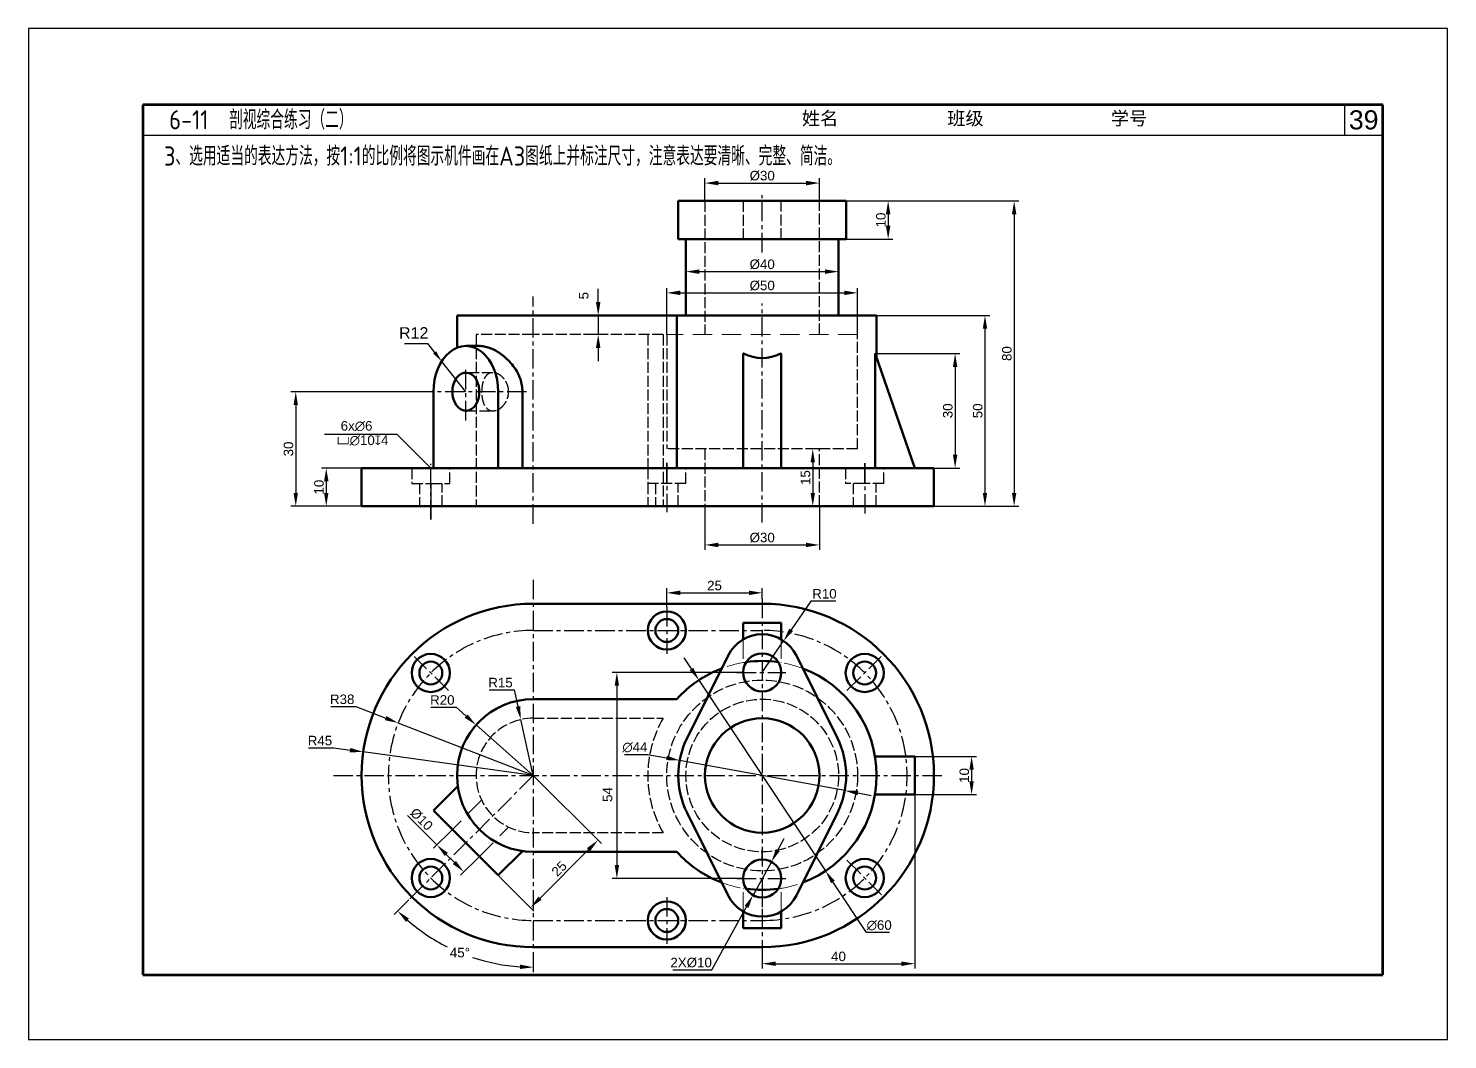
# Model space of a CAD drawing. Header units: millimetres. Extents: x 1492 to 3123, y 858 to 2069.
# Drawn here: x 1499 to 1871, y 872.5 to 1137.5 of the extents above; entities that cross this region are included whole.
import ezdxf

# ---------------------------------------------------------------- set-up
doc = ezdxf.new("R2010")
doc.units = ezdxf.units.MM
doc.header["$LTSCALE"] = 0.8
for name, pattern in [('ACAD_ISO02W100', [15, 12, -3]), ('CENTER', [50.8, 31.75, -6.35, 6.35, -6.35]), ('HIDDEN', [9.525, 6.35, -3.175])]:
    doc.linetypes.add(name, pattern=pattern)
for name, color, linetype in [('3中心线层', 1, 'CENTER'), ('4虚线层', 6, 'ACAD_ISO02W100'), ('中心线', 7, 'CENTER'), ('尺寸标注', 250, 'Continuous'), ('文字', 7, 'Continuous'), ('细实线', 7, 'Continuous')]:
    doc.layers.add(name, color=color, linetype=linetype)
doc.layers.add('粗实线', color=7, linetype='Continuous', lineweight=53)
doc.layers.add('轮廓线', color=7, linetype='Continuous', lineweight=50)
doc.styles.get("Standard").update_dxf_attribs({"font": 'ARIAL.TTF'})
doc.styles.add('样式 1', font='ARIAL.TTF', dxfattribs={"height": 5})
doc.styles.add('汉字', font='gbenor.shx', dxfattribs={"height": 5, "bigfont": 'gbcbig.shx'})
doc.dimstyles.new('ISO-25$0', dxfattribs={"dimtxt": 2.5, "dimasz": 3.5, "dimexe": 1.25, "dimexo": 0, "dimtad": 1, "dimtxsty": 'Standard', "dimcen": 0, "dimadec": 0, "dimazin": 0, "dimtfac": 1, "dimtmove": 1, "dimatfit": 3, "dimfxl": 0, "dimarcsym": 0})
doc.dimstyles.new('ISO-25$2', dxfattribs={"dimtxt": 2.5, "dimasz": 3.5, "dimexe": 1.25, "dimexo": 0, "dimgap": 0.624, "dimtad": 0, "dimtih": 1, "dimtoh": 1, "dimdsep": 46, "dimtxsty": 'Standard', "dimcen": 0, "dimclrd": 256, "dimclre": 256, "dimclrt": 256, "dimadec": 0, "dimazin": 0, "dimtfac": 1, "dimtmove": 1, "dimatfit": 2, "dimfxl": 0, "dimlwd": -1, "dimlwe": -1, "dimarcsym": 0})
doc.dimstyles.new('ISO-25$3', dxfattribs={"dimtxt": 2.5, "dimasz": 3.5, "dimexe": 1.25, "dimexo": 0, "dimgap": 0.624, "dimtad": 1, "dimtoh": 1, "dimtxsty": 'Standard', "dimcen": 0, "dimclrd": 256, "dimclre": 256, "dimclrt": 256, "dimadec": 0, "dimazin": 0, "dimtfac": 1, "dimtmove": 1, "dimatfit": 0, "dimfxl": 0, "dimlwd": -1, "dimlwe": -1, "dimarcsym": 0})
doc.dimstyles.new('ISO-25$4', dxfattribs={"dimtxt": 2.5, "dimasz": 3.5, "dimexe": 1.25, "dimexo": 0, "dimgap": 0.624, "dimtad": 1, "dimtoh": 1, "dimtxsty": 'Standard', "dimcen": 0, "dimclrd": 256, "dimclre": 256, "dimclrt": 256, "dimadec": 0, "dimazin": 0, "dimtfac": 1, "dimtmove": 1, "dimatfit": 3, "dimfxl": 0, "dimlwd": -1, "dimlwe": -1, "dimarcsym": 0})

# ---------------------------------------------------------------- blocks, each defined once
blk = doc.blocks.new('*D107')
at = {"layer": 'Defpoints', "color": 0}
for p in [(1731.31, 946.75), (1731.31, 936.75), (1746.19, 936.75)]:
    blk.add_point(p, dxfattribs=at)
at = {"layer": '尺寸标注', "color": 0, "lineweight": -2}
for p, q in [((1731.31, 946.75), (1747.44, 946.75)), ((1746.19, 943.25), (1746.19, 940.25)), ((1731.31, 936.75), (1747.44, 936.75))]:
    blk.add_line(p, q, dxfattribs=at)
at = {"layer": '尺寸标注', "color": 0}
for points in [[(1745.61, 943.25), (1746.77, 943.25), (1746.19, 946.75)], [(1745.61, 940.25), (1746.77, 940.25), (1746.19, 936.75)]]:
    blk.add_solid(points, dxfattribs=at)
at = {"layer": '尺寸标注', "color": 0, "insert": (1744.29, 941.75), "char_height": 2.5, "attachment_point": 5, "rotation": 90}
blk.add_mtext('10', dxfattribs=at)
blk = doc.blocks.new('*D94')
at = {"layer": 'Defpoints', "color": 0}
for p in [(1731.31, 936.75), (1691.31, 894.89), (1731.31, 892.42)]:
    blk.add_point(p, dxfattribs=at)
at = {"layer": '尺寸标注', "color": 0, "lineweight": -2}
for p, q in [((1731.31, 936.75), (1731.31, 891.17)), ((1691.31, 894.89), (1691.31, 891.17)), ((1694.81, 892.42), (1727.81, 892.42))]:
    blk.add_line(p, q, dxfattribs=at)
at = {"layer": '尺寸标注', "color": 0}
for points in [[(1694.81, 893), (1694.81, 891.84), (1691.31, 892.42)], [(1727.81, 893), (1727.81, 891.84), (1731.31, 892.42)]]:
    blk.add_solid(points, dxfattribs=at)
at = {"layer": '尺寸标注', "color": 0, "insert": (1711.31, 894.32), "char_height": 2.5, "attachment_point": 5}
blk.add_mtext('40', dxfattribs=at)
blk = doc.blocks.new('*D108')
at = {"layer": 'Defpoints', "color": 0}
for p in [(1691.31, 989.61), (1666.31, 985.86), (1691.31, 988.04)]:
    blk.add_point(p, dxfattribs=at)
at = {"layer": '尺寸标注', "color": 0, "lineweight": -2}
for p, q in [((1666.31, 985.86), (1666.31, 990.86)), ((1669.81, 989.61), (1687.81, 989.61)), ((1691.31, 988.04), (1691.31, 990.86))]:
    blk.add_line(p, q, dxfattribs=at)
at = {"layer": '尺寸标注', "color": 0}
for points in [[(1669.81, 990.2), (1669.81, 989.03), (1666.31, 989.61)], [(1687.81, 990.2), (1687.81, 989.03), (1691.31, 989.61)]]:
    blk.add_solid(points, dxfattribs=at)
at = {"layer": '尺寸标注', "color": 0, "insert": (1678.81, 991.51), "char_height": 2.5, "attachment_point": 5}
blk.add_mtext('25', dxfattribs=at)
blk = doc.blocks.new('*D109')
at = {"layer": 'Defpoints', "color": 0}
for p in [(1686.31, 968.75), (1653.22, 914.75), (1686.31, 914.75)]:
    blk.add_point(p, dxfattribs=at)
at = {"layer": '尺寸标注', "color": 0, "lineweight": -2}
for p, q in [((1686.31, 968.75), (1651.97, 968.75)), ((1653.22, 965.25), (1653.22, 918.25)), ((1686.31, 914.75), (1651.97, 914.75))]:
    blk.add_line(p, q, dxfattribs=at)
at = {"layer": '尺寸标注', "color": 0}
for points in [[(1652.64, 965.25), (1653.8, 965.25), (1653.22, 968.75)], [(1652.64, 918.25), (1653.8, 918.25), (1653.22, 914.75)]]:
    blk.add_solid(points, dxfattribs=at)
at = {"layer": '尺寸标注', "color": 0, "insert": (1650.79, 936.75), "char_height": 2.5, "attachment_point": 5, "rotation": 90}
blk.add_mtext('54', dxfattribs=at)
blk = doc.blocks.new('*D110')
at = {"layer": 'Defpoints', "color": 0}
for p in [(1631.31, 941.75), (1613.64, 924.07), (1630.59, 907.11)]:
    blk.add_point(p, dxfattribs=at)
at = {"layer": '尺寸标注', "color": 0, "lineweight": -2}
for p, q in [((1631.31, 941.75), (1649.16, 923.91)), ((1613.64, 924.07), (1631.48, 906.23)), ((1645.8, 922.32), (1633.07, 909.59))]:
    blk.add_line(p, q, dxfattribs=at)
at = {"layer": '尺寸标注', "color": 0}
for points in [[(1645.38, 922.73), (1646.21, 921.91), (1648.27, 924.79)], [(1632.66, 910), (1633.48, 909.18), (1630.59, 907.11)]]:
    blk.add_solid(points, dxfattribs=at)
at = {"layer": '尺寸标注', "color": 0, "insert": (1638.09, 917.3), "char_height": 2.5, "attachment_point": 5, "rotation": 45}
blk.add_mtext('25', dxfattribs=at)
blk = doc.blocks.new('*D111')
at = {"layer": 'Defpoints', "color": 0}
for p in [(1610.1, 927.61), (1617.17, 920.54), (1613.11, 916.47)]:
    blk.add_point(p, dxfattribs=at)
at = {"layer": '尺寸标注', "color": 0, "lineweight": -2}
for p, q in [((1598.31, 931.27), (1606.04, 923.54)), ((1610.1, 927.61), (1605.15, 922.66)), ((1608.51, 921.07), (1610.63, 918.95)), ((1617.17, 920.54), (1612.22, 915.59))]:
    blk.add_line(p, q, dxfattribs=at)
at = {"layer": '尺寸标注', "color": 0}
for points in [[(1608.92, 921.48), (1608.1, 920.66), (1606.04, 923.54)], [(1611.04, 919.36), (1610.22, 918.54), (1613.11, 916.47)]]:
    blk.add_solid(points, dxfattribs=at)
at = {"layer": '尺寸标注', "color": 0, "insert": (1602, 930.27), "char_height": 2.5, "attachment_point": 5, "rotation": 315}
blk.add_mtext('%%c10', dxfattribs=at)
blk = doc.blocks.new('*D112')
at = {"layer": 'Defpoints', "color": 0}
for p in [(1628.06, 956.39), (1631.31, 941.75)]:
    blk.add_point(p, dxfattribs=at)
at = {"layer": '尺寸标注'}
for p, q in [((1619.72, 964.17), (1626.33, 964.17)), ((1626.33, 964.17), (1627.3, 959.81)), ((1631.31, 941.75), (1628.06, 956.39))]:
    blk.add_line(p, q, dxfattribs=at)
blk.add_solid([(1627.87, 959.94), (1626.73, 959.68), (1628.06, 956.39)], dxfattribs=at)
at = {"layer": '尺寸标注', "insert": (1622.71, 966.07), "char_height": 2.5, "attachment_point": 5}
blk.add_mtext('R15', dxfattribs=at)
blk = doc.blocks.new('*D113')
at = {"layer": 'Defpoints', "color": 0}
for p in [(1616.32, 954.99), (1631.31, 941.75)]:
    blk.add_point(p, dxfattribs=at)
at = {"layer": '尺寸标注'}
for p, q in [((1604.49, 959.62), (1611.08, 959.62)), ((1611.08, 959.62), (1613.7, 957.31)), ((1631.31, 941.75), (1616.32, 954.99))]:
    blk.add_line(p, q, dxfattribs=at)
blk.add_solid([(1614.09, 957.74), (1613.31, 956.87), (1616.32, 954.99)], dxfattribs=at)
at = {"layer": '尺寸标注', "insert": (1607.47, 961.52), "char_height": 2.5, "attachment_point": 5}
blk.add_mtext('R20', dxfattribs=at)
blk = doc.blocks.new('*D114')
at = {"layer": 'Defpoints', "color": 0}
for p in [(1595.89, 955.5), (1631.31, 941.75)]:
    blk.add_point(p, dxfattribs=at)
at = {"layer": '尺寸标注'}
for p, q in [((1578.23, 959.8), (1584.83, 959.8)), ((1584.83, 959.8), (1592.63, 956.77)), ((1631.31, 941.75), (1595.89, 955.5))]:
    blk.add_line(p, q, dxfattribs=at)
blk.add_solid([(1592.84, 957.32), (1592.42, 956.23), (1595.89, 955.5)], dxfattribs=at)
at = {"layer": '尺寸标注', "insert": (1581.22, 961.7), "char_height": 2.5, "attachment_point": 5}
blk.add_mtext('R38', dxfattribs=at)
blk = doc.blocks.new('*D115')
at = {"layer": 'Defpoints', "color": 0}
for p in [(1586.74, 947.91), (1631.31, 941.75)]:
    blk.add_point(p, dxfattribs=at)
at = {"layer": '尺寸标注'}
for p, q in [((1572.41, 948.98), (1579.02, 948.98)), ((1579.02, 948.98), (1583.27, 948.39)), ((1631.31, 941.75), (1586.74, 947.91))]:
    blk.add_line(p, q, dxfattribs=at)
blk.add_solid([(1583.35, 948.97), (1583.19, 947.81), (1586.74, 947.91)], dxfattribs=at)
at = {"layer": '尺寸标注', "insert": (1575.4, 950.87), "char_height": 2.5, "attachment_point": 5}
blk.add_mtext('R45', dxfattribs=at)
blk = doc.blocks.new('*D116')
at = {"layer": 'Defpoints', "color": 0}
for p in [(1693.73, 919.13), (1688.9, 910.37)]:
    blk.add_point(p, dxfattribs=at)
at = {"layer": '尺寸标注'}
for p, q in [((1695.41, 922.2), (1697.1, 925.26)), ((1693.73, 919.13), (1688.9, 910.37)), ((1678.12, 890.79), (1687.21, 907.31)), ((1667.86, 890.79), (1678.12, 890.79))]:
    blk.add_line(p, q, dxfattribs=at)
for points in [[(1694.9, 922.48), (1695.92, 921.92), (1693.73, 919.13)], [(1686.7, 907.59), (1687.72, 907.02), (1688.9, 910.37)]]:
    blk.add_solid(points, dxfattribs=at)
at = {"layer": '尺寸标注', "insert": (1672.68, 892.69), "char_height": 2.5, "attachment_point": 5}
blk.add_mtext('2X%%c10', dxfattribs=at)
blk = doc.blocks.new('*D95')
at = {"layer": 'Defpoints', "color": 0}
for p in [(1696.93, 977.02), (1691.31, 968.75)]:
    blk.add_point(p, dxfattribs=at)
at = {"layer": '尺寸标注'}
for p, q in [((1704.02, 987.45), (1698.9, 979.92)), ((1710.6, 987.45), (1704.02, 987.45)), ((1691.31, 968.75), (1696.93, 977.02))]:
    blk.add_line(p, q, dxfattribs=at)
blk.add_solid([(1698.42, 980.25), (1699.38, 979.59), (1696.93, 977.02)], dxfattribs=at)
at = {"layer": '尺寸标注', "insert": (1707.62, 989.35), "char_height": 2.5, "attachment_point": 5}
blk.add_mtext('R10', dxfattribs=at)
blk = doc.blocks.new('*D117')
at = {"layer": 'Defpoints', "color": 0}
for p in [(1586.31, 1022.31), (1577.04, 1012.31), (1586.31, 1012.31)]:
    blk.add_point(p, dxfattribs=at)
at = {"layer": '尺寸标注', "color": 0, "lineweight": -2}
for p, q in [((1586.31, 1022.31), (1575.79, 1022.31)), ((1577.04, 1018.81), (1577.04, 1015.81)), ((1586.31, 1012.31), (1575.79, 1012.31))]:
    blk.add_line(p, q, dxfattribs=at)
at = {"layer": '尺寸标注', "color": 0}
for points in [[(1576.46, 1018.81), (1577.63, 1018.81), (1577.04, 1022.31)], [(1576.46, 1015.81), (1577.63, 1015.81), (1577.04, 1012.31)]]:
    blk.add_solid(points, dxfattribs=at)
at = {"layer": '尺寸标注', "color": 0, "insert": (1575.14, 1017.31), "char_height": 2.5, "attachment_point": 5, "rotation": 90}
blk.add_mtext('10', dxfattribs=at)
blk = doc.blocks.new('*D91')
at = {"layer": 'Defpoints', "color": 0}
for p in [(1602.78, 1042.31), (1569.05, 1012.31), (1613.64, 1012.31)]:
    blk.add_point(p, dxfattribs=at)
at = {"layer": '尺寸标注', "color": 0, "lineweight": -2}
for p, q in [((1602.78, 1042.31), (1567.8, 1042.31)), ((1569.05, 1038.81), (1569.05, 1015.81)), ((1613.64, 1012.31), (1567.8, 1012.31))]:
    blk.add_line(p, q, dxfattribs=at)
at = {"layer": '尺寸标注', "color": 0}
for points in [[(1568.46, 1038.81), (1569.63, 1038.81), (1569.05, 1042.31)], [(1568.46, 1015.81), (1569.63, 1015.81), (1569.05, 1012.31)]]:
    blk.add_solid(points, dxfattribs=at)
at = {"layer": '尺寸标注', "color": 0, "insert": (1567.14, 1027.31), "char_height": 2.5, "attachment_point": 5, "rotation": 90}
blk.add_mtext('30', dxfattribs=at)
blk = doc.blocks.new('*D96')
at = {"layer": 'Defpoints', "color": 0}
for p in [(1650.13, 1062.31), (1648.32, 1057.31), (1650.13, 1057.31)]:
    blk.add_point(p, dxfattribs=at)
at = {"layer": '尺寸标注', "color": 0, "lineweight": -2}
for p, q in [((1648.32, 1065.81), (1648.32, 1069.31)), ((1650.13, 1062.31), (1647.07, 1062.31)), ((1648.32, 1062.31), (1648.32, 1057.31)), ((1650.13, 1057.31), (1647.07, 1057.31)), ((1648.32, 1053.81), (1648.32, 1050.31))]:
    blk.add_line(p, q, dxfattribs=at)
at = {"layer": '尺寸标注', "color": 0}
for points in [[(1647.74, 1065.81), (1648.91, 1065.81), (1648.32, 1062.31)], [(1647.74, 1053.81), (1648.91, 1053.81), (1648.32, 1057.31)]]:
    blk.add_solid(points, dxfattribs=at)
at = {"layer": '尺寸标注', "color": 0, "insert": (1644.53, 1067.48), "char_height": 2.5, "attachment_point": 5, "rotation": 90}
blk.add_mtext('5', dxfattribs=at)
blk = doc.blocks.new('*D97')
at = {"layer": 'Defpoints', "color": 0}
for p in [(1706.31, 1096.99), (1676.31, 1092.31), (1706.31, 1092.31)]:
    blk.add_point(p, dxfattribs=at)
at = {"layer": '尺寸标注', "color": 0, "lineweight": -2}
for p, q in [((1676.31, 1092.31), (1676.31, 1098.24)), ((1706.31, 1092.31), (1706.31, 1098.24)), ((1679.81, 1096.99), (1702.81, 1096.99))]:
    blk.add_line(p, q, dxfattribs=at)
at = {"layer": '尺寸标注', "color": 0}
for points in [[(1679.81, 1097.58), (1679.81, 1096.41), (1676.31, 1096.99)], [(1702.81, 1097.58), (1702.81, 1096.41), (1706.31, 1096.99)]]:
    blk.add_solid(points, dxfattribs=at)
at = {"layer": '尺寸标注', "color": 0, "insert": (1691.31, 1098.9), "char_height": 2.5, "attachment_point": 5}
blk.add_mtext('%%c30', dxfattribs=at)
blk = doc.blocks.new('*D98')
at = {"layer": 'Defpoints', "color": 0}
for p in [(1713.31, 1092.31), (1713.31, 1082.31), (1724.32, 1082.31)]:
    blk.add_point(p, dxfattribs=at)
at = {"layer": '尺寸标注', "color": 0, "lineweight": -2}
for p, q in [((1713.31, 1092.31), (1725.57, 1092.31)), ((1724.32, 1088.81), (1724.32, 1085.81)), ((1713.31, 1082.31), (1725.57, 1082.31))]:
    blk.add_line(p, q, dxfattribs=at)
at = {"layer": '尺寸标注', "color": 0}
for points in [[(1723.74, 1088.81), (1724.91, 1088.81), (1724.32, 1092.31)], [(1723.74, 1085.81), (1724.91, 1085.81), (1724.32, 1082.31)]]:
    blk.add_solid(points, dxfattribs=at)
at = {"layer": '尺寸标注', "color": 0, "insert": (1722.42, 1087.31), "char_height": 2.5, "attachment_point": 5, "rotation": 90}
blk.add_mtext('10', dxfattribs=at)
blk = doc.blocks.new('*D99')
at = {"layer": 'Defpoints', "color": 0}
for p in [(1721.31, 1062.31), (1736.31, 1012.31), (1749.7, 1012.31)]:
    blk.add_point(p, dxfattribs=at)
at = {"layer": '尺寸标注', "color": 0, "lineweight": -2}
for p, q in [((1721.31, 1062.31), (1750.95, 1062.31)), ((1749.7, 1058.81), (1749.7, 1015.81)), ((1736.31, 1012.31), (1750.95, 1012.31))]:
    blk.add_line(p, q, dxfattribs=at)
at = {"layer": '尺寸标注', "color": 0}
for points in [[(1749.12, 1058.81), (1750.29, 1058.81), (1749.7, 1062.31)], [(1749.12, 1015.81), (1750.29, 1015.81), (1749.7, 1012.31)]]:
    blk.add_solid(points, dxfattribs=at)
at = {"layer": '尺寸标注', "color": 0, "insert": (1747.8, 1037.31), "char_height": 2.5, "attachment_point": 5, "rotation": 90}
blk.add_mtext('50', dxfattribs=at)
blk = doc.blocks.new('*D100')
at = {"layer": 'Defpoints', "color": 0}
for p in [(1720.91, 1052.31), (1720.91, 1022.31), (1741.88, 1022.31)]:
    blk.add_point(p, dxfattribs=at)
at = {"layer": '尺寸标注', "color": 0, "lineweight": -2}
for p, q in [((1720.91, 1052.31), (1743.13, 1052.31)), ((1741.88, 1048.81), (1741.88, 1025.81)), ((1720.91, 1022.31), (1743.13, 1022.31))]:
    blk.add_line(p, q, dxfattribs=at)
at = {"layer": '尺寸标注', "color": 0}
for points in [[(1741.29, 1048.81), (1742.46, 1048.81), (1741.88, 1052.31)], [(1741.29, 1025.81), (1742.46, 1025.81), (1741.88, 1022.31)]]:
    blk.add_solid(points, dxfattribs=at)
at = {"layer": '尺寸标注', "color": 0, "insert": (1739.97, 1037.31), "char_height": 2.5, "attachment_point": 5, "rotation": 90}
blk.add_mtext('30', dxfattribs=at)
blk = doc.blocks.new('*D92')
at = {"layer": 'Defpoints', "color": 0}
for p in [(1713.31, 1092.31), (1736.31, 1012.31), (1757.35, 1012.31)]:
    blk.add_point(p, dxfattribs=at)
at = {"layer": '尺寸标注', "color": 0, "lineweight": -2}
for p, q in [((1713.31, 1092.31), (1758.6, 1092.31)), ((1757.35, 1088.81), (1757.35, 1015.81)), ((1736.31, 1012.31), (1758.6, 1012.31))]:
    blk.add_line(p, q, dxfattribs=at)
at = {"layer": '尺寸标注', "color": 0}
for points in [[(1756.77, 1088.81), (1757.93, 1088.81), (1757.35, 1092.31)], [(1756.77, 1015.81), (1757.93, 1015.81), (1757.35, 1012.31)]]:
    blk.add_solid(points, dxfattribs=at)
at = {"layer": '尺寸标注', "color": 0, "insert": (1755.45, 1052.31), "char_height": 2.5, "attachment_point": 5, "rotation": 90}
blk.add_mtext('80', dxfattribs=at)
blk = doc.blocks.new('*D93')
at = {"layer": 'Defpoints', "color": 0}
for p in [(1671.31, 1076.2), (1711.31, 1076.2), (1711.31, 1073.78)]:
    blk.add_point(p, dxfattribs=at)
at = {"layer": '尺寸标注', "color": 0, "lineweight": -2}
for p, q in [((1671.31, 1076.2), (1671.31, 1072.53)), ((1711.31, 1076.2), (1711.31, 1072.53)), ((1674.81, 1073.78), (1707.81, 1073.78))]:
    blk.add_line(p, q, dxfattribs=at)
at = {"layer": '尺寸标注', "color": 0}
for points in [[(1674.81, 1074.37), (1674.81, 1073.2), (1671.31, 1073.78)], [(1707.81, 1074.37), (1707.81, 1073.2), (1711.31, 1073.78)]]:
    blk.add_solid(points, dxfattribs=at)
at = {"layer": '尺寸标注', "color": 0, "insert": (1691.31, 1075.68), "char_height": 2.5, "attachment_point": 5}
blk.add_mtext('%%c40', dxfattribs=at)
blk = doc.blocks.new('*D101')
at = {"layer": 'Defpoints', "color": 0}
for p in [(1716.31, 1068.22), (1666.31, 1057.31), (1716.31, 1057.31)]:
    blk.add_point(p, dxfattribs=at)
at = {"layer": '尺寸标注', "color": 0, "lineweight": -2}
for p, q in [((1666.31, 1057.31), (1666.31, 1069.47)), ((1669.81, 1068.22), (1712.81, 1068.22)), ((1716.31, 1057.31), (1716.31, 1069.47))]:
    blk.add_line(p, q, dxfattribs=at)
at = {"layer": '尺寸标注', "color": 0}
for points in [[(1669.81, 1068.8), (1669.81, 1067.64), (1666.31, 1068.22)], [(1712.81, 1068.8), (1712.81, 1067.64), (1716.31, 1068.22)]]:
    blk.add_solid(points, dxfattribs=at)
at = {"layer": '尺寸标注', "color": 0, "insert": (1691.31, 1070.12), "char_height": 2.5, "attachment_point": 5}
blk.add_mtext('%%c50', dxfattribs=at)
blk = doc.blocks.new('*D102')
at = {"layer": 'Defpoints', "color": 0}
for p in [(1676.31, 1012.31), (1706.31, 1012.31), (1706.31, 1002.16)]:
    blk.add_point(p, dxfattribs=at)
at = {"layer": '尺寸标注', "color": 0, "lineweight": -2}
for p, q in [((1676.31, 1012.31), (1676.31, 1000.91)), ((1706.31, 1012.31), (1706.31, 1000.91)), ((1679.81, 1002.16), (1702.81, 1002.16))]:
    blk.add_line(p, q, dxfattribs=at)
at = {"layer": '尺寸标注', "color": 0}
for points in [[(1679.81, 1002.74), (1679.81, 1001.58), (1676.31, 1002.16)], [(1702.81, 1002.74), (1702.81, 1001.58), (1706.31, 1002.16)]]:
    blk.add_solid(points, dxfattribs=at)
at = {"layer": '尺寸标注', "color": 0, "insert": (1691.31, 1004.06), "char_height": 2.5, "attachment_point": 5}
blk.add_mtext('%%c30', dxfattribs=at)
blk = doc.blocks.new('*D103')
at = {"layer": 'Defpoints', "color": 0}
for p in [(1706.31, 1027.31), (1704.56, 1012.31), (1706.31, 1012.31)]:
    blk.add_point(p, dxfattribs=at)
at = {"layer": '尺寸标注', "color": 0, "lineweight": -2}
for p, q in [((1706.31, 1027.31), (1703.31, 1027.31)), ((1704.56, 1023.81), (1704.56, 1015.81)), ((1706.31, 1012.31), (1703.31, 1012.31))]:
    blk.add_line(p, q, dxfattribs=at)
at = {"layer": '尺寸标注', "color": 0}
for points in [[(1703.98, 1023.81), (1705.14, 1023.81), (1704.56, 1027.31)], [(1703.98, 1015.81), (1705.14, 1015.81), (1704.56, 1012.31)]]:
    blk.add_solid(points, dxfattribs=at)
at = {"layer": '尺寸标注', "color": 0, "insert": (1702.66, 1019.81), "char_height": 2.5, "attachment_point": 5, "rotation": 90}
blk.add_mtext('15', dxfattribs=at)
blk = doc.blocks.new('*D104')
at = {"layer": 'Defpoints', "color": 0}
for p in [(1669.67, 945.71), (1712.95, 937.79)]:
    blk.add_point(p, dxfattribs=at)
at = {"layer": '尺寸标注'}
for p, q in [((1655.25, 947.25), (1661.27, 947.25)), ((1661.27, 947.25), (1666.23, 946.34)), ((1712.95, 937.79), (1669.67, 945.71)), ((1716.4, 937.16), (1719.84, 936.53))]:
    blk.add_line(p, q, dxfattribs=at)
for points in [[(1666.34, 946.92), (1666.13, 945.77), (1669.67, 945.71)], [(1716.5, 937.73), (1716.29, 936.58), (1712.95, 937.79)]]:
    blk.add_solid(points, dxfattribs=at)
at = {"layer": '尺寸标注', "insert": (1657.95, 949.13), "char_height": 2.5, "attachment_point": 5}
blk.add_mtext('∅44', dxfattribs=at)
blk = doc.blocks.new('*D105')
at = {"layer": 'Defpoints', "color": 0}
for p in [(1631.31, 993.01), (1631.31, 941.75), (1598.69, 909.13), (1606.18, 898.23), (1631.31, 892.65)]:
    blk.add_point(p, dxfattribs=at)
at = {"layer": '尺寸标注'}
for p, q in [((1598.69, 909.13), (1594.88, 905.33)), ((1631.31, 892.65), (1631.31, 890.24))]:
    blk.add_line(p, q, dxfattribs=at)
for start, end in [(228.9822, 243.3152), (251.5533, 266.0093)]:
    blk.add_arc((1631.31, 941.75), 50.26, start, end, dxfattribs=at)
for points in [[(1597.93, 903.4), (1598.73, 904.26), (1595.77, 906.22)], [(1627.84, 892.2), (1627.8, 891.03), (1631.31, 891.49)]]:
    blk.add_solid(points, dxfattribs=at)
at = {"layer": '尺寸标注', "insert": (1612.08, 895.32), "char_height": 2.5, "attachment_point": 5}
blk.add_mtext('45°', dxfattribs=at)
blk = doc.blocks.new('*D106')
for p, q in [((1672.79, 969.66), (1670.85, 972.58)), ((1674.72, 966.74), (1707.91, 916.76)), ((1718.65, 900.57), (1709.84, 913.84)), ((1724.67, 900.57), (1718.65, 900.57))]:
    blk.add_line(p, q)
for points in [[(1673.27, 969.98), (1672.3, 969.34), (1674.72, 966.74)], [(1710.33, 914.16), (1709.36, 913.52), (1707.91, 916.76)]]:
    blk.add_solid(points)
at = {"layer": 'Defpoints', "color": 0}
for p in [(1674.72, 966.74), (1707.91, 916.76)]:
    blk.add_point(p, dxfattribs=at)
at = {"insert": (1721.97, 902.47), "char_height": 2.5, "attachment_point": 5}
blk.add_mtext('∅60', dxfattribs=at)
blk = doc.blocks.new('1')
for p, q in [((-1264.83, 1142.3), (-1261.83, 1142.3)), ((-1261.83, 1142.3), (-1260.9, 1141.13)), ((-1256.81, 1135.97), (-1259.97, 1139.95))]:
    blk.add_line(p, q)
blk.add_solid([(-1260.7, 1141.28), (-1261.09, 1140.97), (-1259.97, 1139.95)])
at = {"insert": (-1263.64, 1143.68), "char_height": 1.5, "attachment_point": 5}
blk.add_mtext('R12', dxfattribs=at)

msp = doc.modelspace()

# ---------------------------------------------------------------- linework, layer by layer
at = {"color": 7, "linetype": 'HIDDEN', "lineweight": 0}
for p, q in [((1716.3134, 1057.3071), (1666.3134, 1057.3071)), ((1686.3971, 1022.3071), (1686.3971, 1052.3071)), ((1696.2297, 1052.3071), (1696.2297, 1022.3071)), ((1686.3134, 977.4112), (1686.3134, 971.3454)), ((1696.3134, 977.4112), (1696.3134, 971.3454)), ((1686.3971, 971.3454), (1686.3134, 971.3454)), ((1696.3134, 971.3454), (1696.2297, 971.3454)), ((1617.761, 935.2697), (1610.1002, 927.6088)), ((1617.1713, 920.5378), (1624.8489, 928.2154)), ((1686.3971, 912.1565), (1686.3134, 912.1565)), ((1686.3134, 906.0907), (1686.3134, 912.1565)), ((1696.3134, 912.1565), (1696.2297, 912.1565)), ((1696.3134, 906.0907), (1696.3134, 912.1565))]:
    msp.add_line(p, q, dxfattribs=at)
at = {"color": 0}
for p, q in [((1691.3134, 919.751), (1691.3134, 922.251)), ((1686.3134, 914.751), (1683.8134, 914.751)), ((1691.3134, 909.751), (1691.3134, 907.251))]:
    msp.add_line(p, q, dxfattribs=at)
at = {"color": 7, "linetype": 'HIDDEN', "lineweight": 0}
for start, end in [(98.059316, 110.778772), (69.221228, 81.940684), (249.221228, 261.940684), (278.059316, 290.778772)]:
    msp.add_arc((1691.3134, 941.751), 30, start, end, dxfattribs=at)
at = {"layer": '3中心线层', "color": 7, "ltscale": 0.2}
for p, q in [((1691.3134, 1078.8416), (1691.3134, 1093.8057)), ((1631.3134, 1007.7351), (1631.3134, 1067.3071)), ((1691.3134, 1008.001), (1691.3134, 1065.4397)), ((1613.6357, 1034.8071), (1613.6357, 1048.5584)), ((1629.5488, 1042.3071), (1602.7832, 1042.3071)), ((1604.4433, 1008.8268), (1604.4433, 1023.4477)), ((1666.3134, 1023.6628), (1666.3134, 1010.7534)), ((1718.1835, 1023.61), (1718.1835, 1009.9709)), ((1631.3134, 993.0149), (1631.3134, 892.6457)), ((1666.3134, 985.856), (1666.3134, 973.6249)), ((1691.3134, 988.0399), (1691.3134, 894.8925)), ((1631.3134, 979.751), (1691.3134, 979.751)), ((1609.0903, 963.9741), (1600.1073, 972.9571)), ((1713.5365, 963.9741), (1722.5195, 972.9571)), ((1684.6247, 968.751), (1697.4907, 968.751)), ((1578.9021, 941.751), (1739.0163, 941.751)), ((1631.3134, 941.751), (1598.6875, 909.1347)), ((1713.5365, 919.5278), (1722.5748, 910.4896)), ((1684.6247, 914.751), (1697.4907, 914.751)), ((1666.3134, 909.856), (1666.3134, 897.6249)), ((1631.3134, 903.751), (1691.3134, 903.751))]:
    msp.add_line(p, q, dxfattribs=at)
for centre, start, end in [((1631.3134, 941.751), 90, 270), ((1691.3134, 941.751), 270, 90)]:
    msp.add_arc(centre, 38, start, end, dxfattribs=at)
at = {"layer": '4虚线层', "color": 7, "ltscale": 0.3}
for p, q in [((1676.3134, 1092.3071), (1676.3134, 1057.3071)), ((1686.3134, 1092.3071), (1686.3134, 1082.3071)), ((1696.3134, 1082.3071), (1696.3134, 1092.3071)), ((1706.3134, 1057.3071), (1706.3134, 1092.3071)), ((1631.3134, 1057.3071), (1616.3134, 1057.3071)), ((1616.3134, 1057.3071), (1616.3134, 1012.3071)), ((1665.3326, 1057.3071), (1631.3134, 1057.3071)), ((1661.3134, 1057.3071), (1661.3134, 1022.3071)), ((1665.3326, 1057.3071), (1665.3326, 1012.3071)), ((1666.3134, 1057.3071), (1666.3134, 1027.3071)), ((1716.3134, 1027.3071), (1716.3134, 1057.3071)), ((1620.7177, 1047.3071), (1613.6357, 1047.3071)), ((1613.6357, 1037.3071), (1620.7195, 1037.3071)), ((1716.3134, 1027.3071), (1666.3134, 1027.3071)), ((1676.3134, 1027.3071), (1676.3134, 1012.3071)), ((1706.3134, 1012.3071), (1706.3134, 1027.3071)), ((1599.4433, 1022.3071), (1599.4433, 1018.3071)), ((1609.4433, 1018.3071), (1609.4433, 1022.3071)), ((1661.3134, 1022.3071), (1661.3134, 1018.3071)), ((1671.3134, 1018.3071), (1671.3134, 1022.3071)), ((1713.1835, 1022.3071), (1713.1835, 1018.3071)), ((1723.1835, 1018.3071), (1723.1835, 1022.3071)), ((1599.4433, 1018.3071), (1604.4433, 1018.3071)), ((1601.4433, 1018.3071), (1601.4433, 1012.3071)), ((1604.4433, 1018.3071), (1609.4433, 1018.3071)), ((1607.4433, 1012.3071), (1607.4433, 1018.3071)), ((1671.3134, 1018.3071), (1661.3134, 1018.3071)), ((1661.3134, 1018.3071), (1661.3134, 1012.3071)), ((1663.3134, 1018.3071), (1663.3134, 1012.3071)), ((1669.3134, 1012.3071), (1669.3134, 1018.3071)), ((1718.1835, 1018.3071), (1713.1835, 1018.3071)), ((1715.1835, 1018.3071), (1715.1835, 1012.3071)), ((1723.1835, 1018.3071), (1718.1835, 1018.3071)), ((1721.1835, 1012.3071), (1721.1835, 1018.3071)), ((1631.3134, 956.751), (1665.3326, 956.751)), ((1665.3326, 926.751), (1631.3134, 926.751))]:
    msp.add_line(p, q, dxfattribs=at)
for radius in [25, 20]:
    msp.add_circle((1691.3134, 941.751), radius, dxfattribs=at)
for centre, radius, start, end in [((1631.3134, 941.751), 15, 90, 270), ((1691.3134, 941.751), 30, 150, 210)]:
    msp.add_arc(centre, radius, start, end, dxfattribs=at)
msp.add_open_spline([(1624.8489, 1042.3071), (1624.8489, 1041.9741), (1624.8174, 1041.6473), (1624.6951, 1041.0051), (1624.6028, 1040.6864), (1624.3673, 1040.0822), (1624.2248, 1039.796), (1623.8944, 1039.2544), (1623.7064, 1039), (1623.3044, 1038.5425), (1623.0885, 1038.3362), (1622.6296, 1037.9705), (1622.3939, 1037.8168), (1622.0341, 1037.629), (1621.9131, 1037.5736), (1621.669, 1037.4775), (1621.5454, 1037.4367), (1621.18, 1037.3396), (1620.9417, 1037.3073), (1620.4766, 1037.3068), (1620.2483, 1037.3399), (1619.8232, 1037.4686), (1619.6237, 1037.5639), (1619.2489, 1037.817), (1619.0779, 1037.9723), (1618.7686, 1038.3335), (1618.6282, 1038.5425), (1618.3818, 1039.003), (1618.2759, 1039.2529), (1618.0937, 1039.7927), (1618.0173, 1040.0851), (1617.8975, 1040.6867), (1617.853, 1040.9986), (1617.8079, 1041.4838), (1617.7965, 1041.6489), (1617.7816, 1041.977), (1617.7779, 1042.141), (1617.7778, 1042.6329), (1617.7925, 1042.9629), (1617.8525, 1043.6117), (1617.897, 1043.9244), (1618.017, 1044.5277), (1618.0933, 1044.82), (1618.2753, 1045.3598), (1618.3813, 1045.6102), (1618.6285, 1046.0722), (1618.7682, 1046.2799), (1619.0769, 1046.6407), (1619.2481, 1046.7964), (1619.6224, 1047.0495), (1619.8215, 1047.1447), (1620.2456, 1047.2736), (1620.4736, 1047.307), (1620.9396, 1047.3071), (1621.178, 1047.2748), (1621.5432, 1047.1781), (1621.6668, 1047.1374), (1621.9113, 1047.0413), (1622.0326, 1046.9858), (1622.3933, 1046.7978), (1622.6309, 1046.6427), (1623.0885, 1046.2778), (1623.3043, 1046.0717), (1623.707, 1045.6134), (1623.8954, 1045.3582), (1624.2248, 1044.8179), (1624.3672, 1044.5321), (1624.6028, 1043.9279), (1624.6951, 1043.6091), (1624.8173, 1042.967), (1624.8489, 1042.64), (1624.8489, 1042.3071)], degree=3, knots=[0, 0, 0, 0, 0.03125, 0.03125, 0.0625, 0.0625, 0.09375, 0.09375, 0.125, 0.125, 0.15625, 0.15625, 0.1875, 0.1875, 0.203125, 0.203125, 0.21875, 0.21875, 0.25, 0.25, 0.28125, 0.28125, 0.3125, 0.3125, 0.34375, 0.34375, 0.375, 0.375, 0.40625, 0.40625, 0.4375, 0.4375, 0.46875, 0.46875, 0.484375, 0.484375, 0.5, 0.5, 0.53125, 0.53125, 0.5625, 0.5625, 0.59375, 0.59375, 0.625, 0.625, 0.65625, 0.65625, 0.6875, 0.6875, 0.71875, 0.71875, 0.75, 0.75, 0.78125, 0.78125, 0.796875, 0.796875, 0.8125, 0.8125, 0.84375, 0.84375, 0.875, 0.875, 0.90625, 0.90625, 0.9375, 0.9375, 0.96875, 0.96875, 1, 1, 1, 1], dxfattribs=at)
at = {"layer": '中心线'}
for p, q in [((1666.3134, 1018.3071), (1666.3134, 1023.6628)), ((1718.1835, 1018.3071), (1718.1835, 1023.61)), ((1604.4433, 1018.3071), (1604.4433, 1008.8268))]:
    msp.add_line(p, q, dxfattribs=at)
at = {"layer": '尺寸标注'}
for p, q in [((1595.6607, 1031.0897), (1576.5597, 1031.0897)), ((1604.4433, 1022.3071), (1595.6607, 1031.0897))]:
    msp.add_line(p, q, dxfattribs=at)
at = {"layer": '粗实线', "color": 7}
for p, q in [((1853.967, 1117.5299), (1528.967, 1117.5299)), ((1528.967, 1117.5299), (1528.967, 889.5299)), ((1853.967, 889.5299), (1853.967, 1117.5299)), ((1528.967, 889.5299), (1853.967, 889.5299))]:
    msp.add_line(p, q, dxfattribs=at)
at = {"layer": '细实线', "color": 7}
for p, q in [((1870.967, 1137.5299), (1498.967, 1137.5299)), ((1498.967, 1137.5299), (1498.967, 872.5299)), ((1870.967, 872.5299), (1870.967, 1137.5299)), ((1843.967, 1117.5299), (1843.967, 1109.5299)), ((1528.967, 1109.5299), (1853.967, 1109.5299)), ((1498.967, 872.5299), (1870.967, 872.5299))]:
    msp.add_line(p, q, dxfattribs=at)
at = {"layer": '轮廓线'}
for p, q in [((1669.3134, 1092.3071), (1669.3134, 1082.3071)), ((1669.3134, 1092.3071), (1671.6057, 1092.3071)), ((1671.6057, 1092.3071), (1682.3553, 1092.3071)), ((1682.3553, 1092.3071), (1700.2715, 1092.3071)), ((1700.2715, 1092.3071), (1711.0211, 1092.3071)), ((1711.0211, 1092.3071), (1713.3134, 1092.3071)), ((1713.3134, 1082.3071), (1713.3134, 1092.3071)), ((1669.3134, 1082.3071), (1671.6057, 1082.3071)), ((1671.3134, 1082.3071), (1671.3134, 1062.3071)), ((1671.6057, 1082.3071), (1682.3553, 1082.3071)), ((1682.3553, 1082.3071), (1700.2715, 1082.3071)), ((1700.2715, 1082.3071), (1711.0211, 1082.3071)), ((1711.0211, 1082.3071), (1713.3134, 1082.3071)), ((1711.3134, 1062.3071), (1711.3134, 1082.3071)), ((1611.3134, 1062.3071), (1611.3134, 1053.8489)), ((1611.3134, 1062.3071), (1631.3134, 1062.3071)), ((1631.3134, 1062.3071), (1668.9527, 1062.3071)), ((1668.9527, 1062.3071), (1668.9527, 1022.3071)), ((1668.9527, 1062.3071), (1721.3134, 1062.3071)), ((1721.3134, 1051.1377), (1721.3134, 1062.3071)), ((1617.1836, 1054.3071), (1613.6357, 1054.3071)), ((1686.3134, 1022.3071), (1686.3134, 1052.3071)), ((1686.3971, 1052.3071), (1686.3134, 1052.3071)), ((1696.3134, 1052.3071), (1696.2297, 1052.3071)), ((1696.3134, 1022.3071), (1696.3134, 1052.3071)), ((1720.9078, 1052.3071), (1720.9078, 1022.3071)), ((1731.3134, 1022.3071), (1720.9078, 1052.3071)), ((1605.1505, 1022.3071), (1605.1505, 1042.3071)), ((1622.121, 1042.3071), (1622.121, 1022.3071)), ((1628.485, 1042.3071), (1628.485, 1022.3071)), ((1586.3134, 1022.3071), (1586.3134, 1012.3071)), ((1586.3134, 1022.3071), (1631.3134, 1022.3071)), ((1631.3134, 1022.3071), (1691.3134, 1022.3071)), ((1691.3134, 1022.3071), (1736.3134, 1022.3071)), ((1736.3134, 1012.3071), (1736.3134, 1022.3071)), ((1586.3134, 1012.3071), (1631.3134, 1012.3071)), ((1631.3134, 1012.3071), (1691.3134, 1012.3071)), ((1691.3134, 1012.3071), (1736.3134, 1012.3071)), ((1691.3134, 986.751), (1631.3134, 986.751)), ((1696.3134, 981.751), (1686.3134, 981.751)), ((1686.3134, 981.751), (1686.3134, 977.4112)), ((1696.3134, 981.751), (1696.3134, 977.4112)), ((1682.3553, 973.1954), (1671.6057, 951.5287)), ((1711.0211, 951.5287), (1700.2715, 973.1954)), ((1668.9527, 961.751), (1631.3134, 961.751)), ((1731.3134, 946.751), (1720.9078, 946.751)), ((1720.9078, 946.751), (1720.9078, 946.6673)), ((1731.3134, 946.751), (1731.3134, 936.751)), ((1611.5144, 938.9225), (1605.1505, 932.5586)), ((1720.9078, 936.8346), (1720.9078, 936.751)), ((1731.3134, 936.751), (1720.9078, 936.751)), ((1605.1505, 932.5586), (1622.121, 915.588)), ((1671.6057, 931.9732), (1682.3553, 910.3065)), ((1700.2715, 910.3065), (1711.0211, 931.9732)), ((1628.485, 921.952), (1622.121, 915.588)), ((1631.3134, 921.751), (1668.9527, 921.751)), ((1686.3134, 901.751), (1686.3134, 906.0907)), ((1696.3134, 901.751), (1696.3134, 906.0907)), ((1696.3134, 901.751), (1686.3134, 901.751)), ((1631.3134, 896.751), (1691.3134, 896.751))]:
    msp.add_line(p, q, dxfattribs=at)
at = {"layer": '轮廓线', "flags": 128}
for points in [[(1605.1505, 1042.3071), (1605.223, 1043.8734), (1605.4396, 1045.4129), (1605.7964, 1046.8993), (1606.2873, 1048.3071), (1606.9039, 1049.6122), (1607.6357, 1050.7923), (1608.4702, 1051.8273), (1609.3931, 1052.6994), (1610.3886, 1053.3936), (1611.4396, 1053.8982), (1612.5282, 1054.2044), (1613.6357, 1054.3071), (1614.7433, 1054.2044), (1615.8319, 1053.8982), (1616.8829, 1053.3936), (1617.8784, 1052.6994), (1618.8012, 1051.8273), (1619.6357, 1050.7923), (1620.3676, 1049.6122), (1620.9842, 1048.3071), (1621.4751, 1046.8993), (1621.8319, 1045.4129), (1622.0484, 1043.8734), (1622.121, 1042.3071)], [(1610.1002, 1042.3071), (1610.1726, 1043.3135), (1610.3867, 1044.2788), (1610.7339, 1045.1634), (1611.1999, 1045.931), (1611.7656, 1046.5503), (1612.4078, 1046.9958), (1613.1004, 1047.2494), (1613.8148, 1047.3006), (1614.5219, 1047.1474), (1615.1928, 1046.7961), (1615.7999, 1046.2609), (1616.3184, 1045.5639), (1616.727, 1044.7336), (1617.0091, 1043.8039), (1617.1531, 1042.8129), (1617.1531, 1041.8012), (1617.0091, 1040.8102), (1616.727, 1039.8805), (1616.3184, 1039.0502), (1615.7999, 1038.3532), (1615.1928, 1037.818), (1614.5219, 1037.4667), (1613.8148, 1037.3135), (1613.1004, 1037.3647), (1612.4078, 1037.6183), (1611.7656, 1038.0638), (1611.1999, 1038.6831), (1610.7339, 1039.4507), (1610.3867, 1040.3353), (1610.1726, 1041.3006), (1610.1002, 1042.3071)]]:
    msp.add_lwpolyline(points, dxfattribs=at)
at = {"layer": '轮廓线'}
for centre, radius in [((1666.3134, 979.751), 5), ((1666.3134, 979.751), 3), ((1604.4433, 968.621), 5), ((1604.4433, 968.621), 3), ((1691.3134, 968.751), 5), ((1718.1835, 968.621), 5), ((1718.1835, 968.621), 3), ((1691.3134, 941.751), 15), ((1604.4433, 914.8809), 5), ((1691.3134, 914.751), 5), ((1718.1835, 914.8809), 5), ((1604.4433, 914.8809), 3), ((1718.1835, 914.8809), 3), ((1666.3134, 903.751), 5), ((1666.3134, 903.751), 3)]:
    msp.add_circle(centre, radius, dxfattribs=at)
for centre, radius, start, end in [((1631.3134, 941.751), 45, 90, 270), ((1691.3134, 941.751), 45, 270, 90), ((1691.3134, 968.751), 10, 26.3878, 153.6122), ((1691.3134, 941.751), 30, 81.940684, 98.059316), ((1691.3134, 941.751), 30, 110.778772, 138.189685), ((1691.3134, 941.751), 30, 290.778772, 69.221228), ((1631.3134, 941.751), 20, 90, 270), ((1691.3134, 941.751), 22, 153.6122, 206.3878), ((1691.3134, 941.751), 22, 333.6122, 26.3878), ((1691.3134, 941.751), 30, 221.810315, 249.221228), ((1691.3134, 941.751), 30, 261.940684, 278.059316), ((1691.3134, 914.751), 10, 206.3878, 333.6122)]:
    msp.add_arc(centre, radius, start, end, dxfattribs=at)
msp.add_ellipse((1691.3134, 1137.6298), major_axis=(0, 86.492), ratio=0.34685273, start_param=2.97697207, end_param=3.30621323, dxfattribs=at)
msp.add_open_spline([(1617.1847, 1054.2779), (1617.282, 1054.287), (1617.7741, 1054.3335), (1618.7928, 1054.1338), (1620.17, 1053.7095), (1621.5871, 1053.0198), (1623.018, 1052.0965), (1624.4393, 1050.9134), (1625.8153, 1049.4367), (1627.043, 1047.6766), (1627.9006, 1045.8231), (1628.3979, 1044.0018), (1628.4557, 1042.8772), (1628.485, 1042.3071)], degree=3, knots=[0, 0, 0, 0, 0.02224017, 0.11245021, 0.20526633, 0.29626399, 0.38938546, 0.49133376, 0.59566392, 0.70885031, 0.82578956, 0.91166862, 1, 1, 1, 1], dxfattribs=at)

# ---------------------------------------------------------------- block references
at = {"layer": '尺寸标注', "xscale": 2, "yscale": 2, "zscale": 2}
msp.add_blockref('1', (4127.2471, -1229.6355), dxfattribs=at)

# ---------------------------------------------------------------- texts
at = {"layer": '尺寸标注', "color": 1, "insert": (1848.967, 1113.5299), "char_height": 5, "width": 10, "attachment_point": 5, "style": '样式 1'}
msp.add_mtext('{\\C7;39}', dxfattribs=at)
at = {"layer": '尺寸标注', "char_height": 2.5, "attachment_point": 5}
for s, insert in [('6x∅6', (1584.9865, 1033.3009)), ('{\\Fgdt|c0;v}∅10{\\Fgdt|c0;x}4', (1586.588, 1029.527))]:
    msp.add_mtext(s, dxfattribs=dict(at, insert=insert))
at = {"layer": '文字', "color": 7, "insert": (1530.467, 1113.5299), "char_height": 5, "width": 313.5, "attachment_point": 4, "style": '汉字'}
msp.add_mtext('  6-11  剖视综合练习（二）', dxfattribs=at)
at = {"layer": '文字', "color": 7, "insert": (1696.9418, 1113.7574), "char_height": 3.5, "width": 313.5, "attachment_point": 4}
msp.add_mtext('{\\fSimSun|b0|i0|c134|p2;  姓名            班级              学号}', dxfattribs=at)
at = {"layer": '文字', "color": 7, "insert": (1534.5083, 1106.5808), "char_height": 5, "attachment_point": 1, "style": '汉字'}
msp.add_mtext_dynamic_manual_height_columns('3、选用适当的表达方法，按1:1的比例将图示机件画在A3图纸上并标注尺寸，注意表达要清晰、完整、简洁。', width=312.857154, gutter_width=25, heights=[0], dxfattribs=at)

# ---------------------------------------------------------------- dimensions: what is measured, and where the dimension line sits
dim = msp.add_diameter_dim_2p(p1=(1674.7212, 966.7449), p2=(1707.9056, 916.757), dimstyle='ISO-25$3')
dim.commit()
dim.dimension.update_dxf_attribs({"geometry": '*D106', "text_midpoint": (1718.6486, 900.5741), "dimtype": 163})
at = {"layer": '尺寸标注'}
for base, p1, p2, picture, middle in [((1706.3134, 1096.9937), (1676.3134, 1092.3071), (1706.3134, 1092.3071), '*D97', (1691.3134, 1098.896)), ((1711.3134, 1073.7828), (1671.3134, 1076.2012), (1711.3134, 1076.2012), '*D93', (1691.3134, 1075.6842)), ((1716.3134, 1068.2203), (1666.3134, 1057.3071), (1716.3134, 1057.3071), '*D101', (1691.3134, 1070.1217)), ((1706.3134, 1002.1588), (1676.3134, 1012.3071), (1706.3134, 1012.3071), '*D102', (1691.3134, 1004.0611))]:
    dim = msp.add_linear_dim(base=base, p1=p1, p2=p2, text='%%c<>', dimstyle='ISO-25$0', dxfattribs=at)
    dim.commit()
    dim.dimension.update_dxf_attribs({"geometry": picture, "text_midpoint": middle})
for base, p1, p2, picture, middle in [((1724.3224, 1082.3071), (1713.3134, 1092.3071), (1713.3134, 1082.3071), '*D98', (1722.421, 1087.3071)), ((1757.3495, 1012.3071), (1713.3134, 1092.3071), (1736.3134, 1012.3071), '*D92', (1755.4481, 1052.3071)), ((1749.7022, 1012.3071), (1721.3134, 1062.3071), (1736.3134, 1012.3071), '*D99', (1747.8007, 1037.3071)), ((1741.877, 1022.3071), (1720.9078, 1052.3071), (1720.9078, 1022.3071), '*D100', (1739.9747, 1037.3071)), ((1569.0468, 1012.3071), (1602.7832, 1042.3071), (1613.6357, 1012.3071), '*D91', (1567.1445, 1027.3071)), ((1704.5616, 1012.3071), (1706.3134, 1027.3071), (1706.3134, 1012.3071), '*D103', (1702.6602, 1019.8071)), ((1577.0428, 1012.3071), (1586.3134, 1022.3071), (1586.3134, 1012.3071), '*D117', (1575.1414, 1017.3071)), ((1746.1891, 936.751), (1731.3134, 946.751), (1731.3134, 936.751), '*D107', (1744.2876, 941.751))]:
    dim = msp.add_linear_dim(base=base, p1=p1, p2=p2, angle=90, dimstyle='ISO-25$0', dxfattribs=at)
    dim.commit()
    dim.dimension.update_dxf_attribs({"geometry": picture, "text_midpoint": middle})
for base, p1, p2, picture, middle in [((1648.323, 1057.3071), (1650.1331, 1062.3071), (1650.1331, 1057.3071), '*D96', (1646.4267, 1067.4833)), ((1653.2215, 914.751), (1686.3134, 968.751), (1686.3134, 914.751), '*D109', (1652.686, 936.747))]:
    dim = msp.add_linear_dim(base=base, p1=p1, p2=p2, angle=90, dimstyle='ISO-25$0', dxfattribs=at)
    dim.commit()
    dim.dimension.update_dxf_attribs({"geometry": picture, "text_midpoint": middle, "dimtype": 160})
dim = msp.add_angular_dim_2l(base=(1606.1789, 898.2266), line1=((1631.3134, 993.0149), (1631.3134, 892.6457)), line2=((1631.3134, 941.751), (1598.6875, 909.1347)), dimstyle='ISO-25$2', dxfattribs=at)
dim.commit()
dim.dimension.update_dxf_attribs({"geometry": '*D105', "text_midpoint": (1612.0761, 895.3178)})
for base, p1, p2, picture, middle in [((1691.3134, 989.6118), (1666.3134, 985.856), (1691.3134, 988.0399), '*D108', (1678.8134, 991.5133)), ((1731.3134, 892.4193), (1691.3134, 894.8925), (1731.3134, 936.751), '*D94', (1711.3134, 894.3207))]:
    dim = msp.add_linear_dim(base=base, p1=p1, p2=p2, dimstyle='ISO-25$0', dxfattribs=at)
    dim.commit()
    dim.dimension.update_dxf_attribs({"geometry": picture, "text_midpoint": middle})
for center, mpoint, picture, middle in [((1691.3134, 968.751), (1696.932, 977.0233), '*D95', (1704.0157, 987.4529)), ((1631.3134, 941.751), (1628.0604, 956.394), '*D112', (1626.3327, 964.1708)), ((1631.3134, 941.751), (1595.8897, 955.5045), '*D114', (1584.8308, 959.7982)), ((1631.3134, 941.751), (1586.7372, 947.9126), '*D115', (1579.022, 948.9791))]:
    dim = msp.add_radius_dim(center=center, mpoint=mpoint, dimstyle='ISO-25$4', dxfattribs=at)
    dim.commit()
    dim.dimension.update_dxf_attribs({"geometry": picture, "text_midpoint": middle, "dimtype": 164})
dim = msp.add_radius_dim(center=(1631.3134, 941.751), mpoint=(1616.3225, 954.9901), dimstyle='ISO-25$4', dxfattribs=at)
dim.commit()
dim.dimension.update_dxf_attribs({"geometry": '*D113', "text_midpoint": (1607.4691, 961.5242)})
dim = msp.add_diameter_dim_2p(p1=(1712.9535, 937.7878), p2=(1669.6733, 945.7142), dimstyle='ISO-25$3', dxfattribs=at)
dim.commit()
dim.dimension.update_dxf_attribs({"geometry": '*D104', "text_midpoint": (1661.2691, 947.2533), "dimtype": 163})
dim = msp.add_aligned_dim(p1=(1631.3134, 941.751), p2=(1613.6357, 924.0733), distance=23.9827, dimstyle='ISO-25$0', dxfattribs=at)
dim.commit()
dim.dimension.update_dxf_attribs({"geometry": '*D110', "text_midpoint": (1638.0884, 917.2983)})
dim = msp.add_linear_dim(base=(1613.1065, 916.473), p1=(1610.1002, 927.6088), p2=(1617.1713, 920.5378), angle=315, dimstyle='ISO-25$0', override={"dimpost": '%%c<>'}, dxfattribs=at)
dim.commit()
dim.dimension.update_dxf_attribs({"geometry": '*D111', "text_midpoint": (1599.6512, 927.913), "dimtype": 161})
dim = msp.add_diameter_dim_2p(p1=(1693.7253, 919.1308), p2=(1688.9015, 910.3712), dimstyle='ISO-25$3', override={"dimpost": '2X%%c<>'}, dxfattribs=at)
dim.commit()
dim.dimension.update_dxf_attribs({"geometry": '*D116', "text_midpoint": (1678.1201, 890.7935), "dimtype": 163})

doc.saveas('drawing.dxf')
